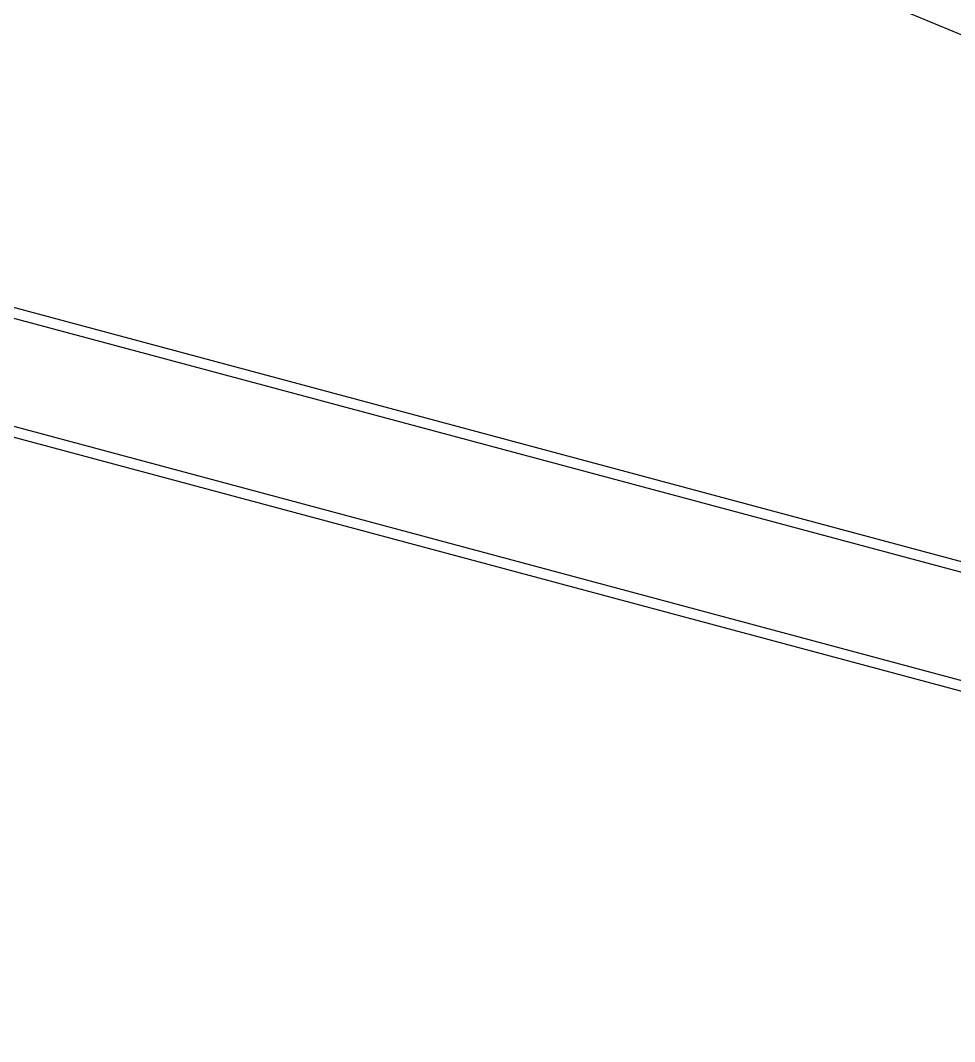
# Model space of a CAD drawing. Header units: inches. Extents: x 3324238 to 135265466, y -1036581 to 20094598.
# Drawn here: x 3354725.568 to 3354727.088, y -519085.211 to -519083.549 of the extents above; entities that cross this region are included whole.
import ezdxf

# ---------------------------------------------------------------- set-up
doc = ezdxf.new("R2010")
doc.units = ezdxf.units.IN
doc.header["$MEASUREMENT"] = 0
doc.layers.add('FURNITURE', color=32, linetype='Continuous', lineweight=13)

msp = doc.modelspace()

# ---------------------------------------------------------------- linework, layer by layer
for p, q in [((3354725.7014, -519082.9932, 0.0027), (3354728.1769, -519084.0186, 0.0027)), ((3354727.7632, -519084.608, 0.0027), (3354724.8973, -519083.8395, 0.0027)), ((3354724.8857, -519083.8542, 0.0027), (3354727.7633, -519084.625, 0.0027)), ((3354724.7712, -519083.999, 0.0027), (3354727.6224, -519084.7637, 0.0027)), ((3354724.7596, -519084.0137, 0.0027), (3354727.6008, -519084.7748, 0.0027))]:
    msp.add_line(p, q)
at = {"layer": 'FURNITURE', "lineweight": 30}
msp.add_arc((3354732.7531, -519086.6174, 0.0027), 12.0161, 2.96628, 177.03372, dxfattribs=at)

doc.saveas('drawing.dxf')
